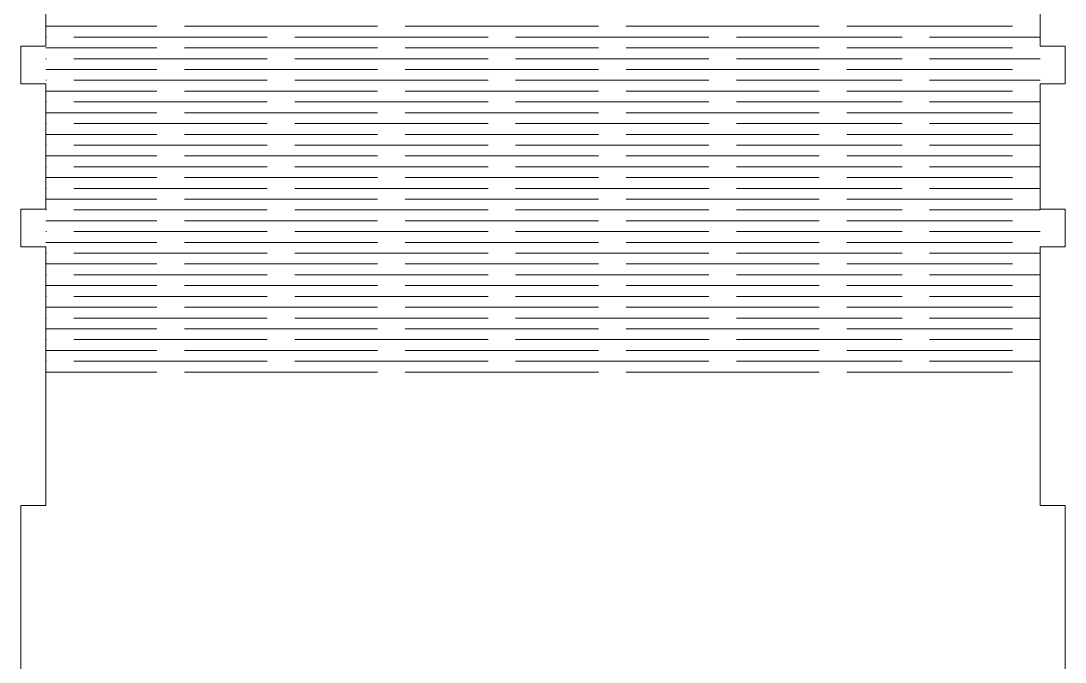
# Model space of a CAD drawing. Header units: millimetres. Extents: x -959 to 954, y -450 to 655.
# Drawn here: x 196.5 to 446.5, y -42.9 to 110.5 of the extents above; entities that cross this region are included whole.
import ezdxf

# ---------------------------------------------------------------- set-up
doc = ezdxf.new("R2010")
doc.units = ezdxf.units.MM
doc.header["$MEASUREMENT"] = 0
doc.layers.add('Camada 1', color=7, linetype='Continuous')

msp = doc.modelspace()

# ---------------------------------------------------------------- linework, layer by layer
at = {"layer": 'Camada 1', "color": 140, "lineweight": 20}
msp.add_open_spline([(196.4935, -151.3665), (196.4935, -151.3665), (196.4935, -142.3665), (196.4935, -142.3665), (196.4935, -142.3665), (196.4935, -142.3665), (202.4935, -142.3665), (202.4935, -142.3665), (202.4935, -142.3665), (202.4935, -142.3665), (202.4935, -112.3665), (202.4935, -112.3665), (202.4935, -112.3665), (202.4935, -112.3665), (202.4935, -80.4376), (202.4935, -80.4376), (202.4935, -80.4376), (202.4935, -80.4376), (196.4935, -80.4376), (196.4935, -80.4376), (196.4935, -80.4376), (196.4935, -80.4376), (196.4935, -5.4376), (196.4935, -5.4376), (196.4935, -5.4376), (196.4935, -5.4376), (202.4935, -5.4376), (202.4935, -5.4376), (202.4935, -5.4376), (202.4935, -5.4376), (202.4935, 26.4911), (202.4935, 26.4911), (202.4935, 26.4911), (202.4935, 26.4911), (202.4935, 26.4913), (202.4935, 26.4913), (202.4935, 26.4913), (202.4935, 26.4913), (202.4935, 56.4911), (202.4935, 56.4911), (202.4935, 56.4911), (202.4935, 56.4911), (196.4935, 56.4911), (196.4935, 56.4911), (196.4935, 56.4911), (196.4935, 56.4911), (196.4935, 65.4911), (196.4935, 65.4911), (196.4935, 65.4911), (196.4935, 65.4911), (202.4935, 65.4911), (202.4935, 65.4911), (202.4935, 65.4911), (202.4935, 65.4911), (202.4935, 95.4911), (202.4935, 95.4911), (202.4935, 95.4911), (202.4935, 95.4911), (196.4935, 95.4911), (196.4935, 95.4911), (196.4935, 95.4911), (196.4935, 95.4911), (196.4935, 104.4911), (196.4935, 104.4911), (196.4935, 104.4911), (196.4935, 104.4911), (202.4935, 104.4911), (202.4935, 104.4911), (202.4935, 104.4911), (202.4935, 104.4911), (202.4935, 134.6911), (202.4935, 134.6911), (202.4935, 134.6911), (202.4935, 134.6911), (196.4935, 134.6911), (196.4935, 134.6911), (196.4935, 134.6911), (196.4935, 134.6911), (196.4935, 143.6911), (196.4935, 143.6911), (196.4935, 143.6911), (196.4935, 143.6911), (202.4935, 143.6911), (202.4935, 143.6911), (202.4935, 143.6911), (202.4935, 143.6911), (202.4935, 174.0911), (202.4935, 174.0911), (202.4935, 174.0911), (202.4935, 174.0911), (196.4935, 174.0911), (196.4935, 174.0911), (196.4935, 174.0911), (196.4935, 174.0911), (196.4935, 183.0911), (196.4935, 183.0911), (196.4935, 183.0911), (196.4935, 183.0911), (202.4935, 183.0911), (202.4935, 183.0911), (202.4935, 183.0911), (202.4935, 183.0911), (202.4935, 213.5911), (202.4935, 213.5911), (202.4935, 213.5911), (202.4935, 213.5911), (196.4935, 213.5911), (196.4935, 213.5911), (196.4935, 213.5911), (196.4935, 213.5911), (196.4935, 222.5911), (196.4935, 222.5911), (196.4935, 222.5911), (196.4935, 222.5911), (202.4935, 222.5911), (202.4935, 222.5911), (202.4935, 222.5911), (202.4935, 222.5911), (202.4935, 252.8911), (202.4935, 252.8911), (202.4935, 252.8911), (202.4935, 252.8911), (196.4935, 252.8911), (196.4935, 252.8911), (196.4935, 252.8911), (196.4935, 252.8911), (196.4935, 261.8911), (196.4935, 261.8911), (196.4935, 261.8911), (196.4935, 261.8911), (202.4935, 261.8911), (202.4935, 261.8911), (202.4935, 261.8911), (202.4935, 261.8911), (202.4935, 264.8911), (202.4935, 264.8911), (202.4935, 264.8911), (202.4935, 264.8911), (440.4935, 264.8911), (440.4935, 264.8911), (440.4935, 264.8911), (440.4935, 264.8911), (440.4935, 261.8911), (440.4935, 261.8911), (440.4935, 261.8911), (440.4935, 261.8911), (446.4935, 261.8911), (446.4935, 261.8911), (446.4935, 261.8911), (446.4935, 261.8911), (446.4935, 252.8911), (446.4935, 252.8911), (446.4935, 252.8911), (446.4935, 252.8911), (440.4935, 252.8911), (440.4935, 252.8911), (440.4935, 252.8911), (440.4935, 252.8911), (440.4935, 222.5911), (440.4935, 222.5911), (440.4935, 222.5911), (440.4935, 222.5911), (446.4935, 222.5911), (446.4935, 222.5911), (446.4935, 222.5911), (446.4935, 222.5911), (446.4935, 213.5911), (446.4935, 213.5911), (446.4935, 213.5911), (446.4935, 213.5911), (440.4935, 213.5911), (440.4935, 213.5911), (440.4935, 213.5911), (440.4935, 213.5911), (440.4935, 183.0911), (440.4935, 183.0911), (440.4935, 183.0911), (440.4935, 183.0911), (446.4935, 183.0911), (446.4935, 183.0911), (446.4935, 183.0911), (446.4935, 183.0911), (446.4935, 174.0911), (446.4935, 174.0911), (446.4935, 174.0911), (446.4935, 174.0911), (440.4935, 174.0911), (440.4935, 174.0911), (440.4935, 174.0911), (440.4935, 174.0911), (440.4935, 143.6911), (440.4935, 143.6911), (440.4935, 143.6911), (440.4935, 143.6911), (446.4935, 143.6911), (446.4935, 143.6911), (446.4935, 143.6911), (446.4935, 143.6911), (446.4935, 134.6911), (446.4935, 134.6911), (446.4935, 134.6911), (446.4935, 134.6911), (440.4935, 134.6911), (440.4935, 134.6911), (440.4935, 134.6911), (440.4935, 134.6911), (440.4935, 104.4911), (440.4935, 104.4911), (440.4935, 104.4911), (440.4935, 104.4911), (446.4935, 104.4911), (446.4935, 104.4911), (446.4935, 104.4911), (446.4935, 104.4911), (446.4935, 95.4911), (446.4935, 95.4911), (446.4935, 95.4911), (446.4935, 95.4911), (440.4935, 95.4911), (440.4935, 95.4911), (440.4935, 95.4911), (440.4935, 95.4911), (440.4935, 65.4911), (440.4935, 65.4911), (440.4935, 65.4911), (440.4935, 65.4911), (446.4935, 65.4911), (446.4935, 65.4911), (446.4935, 65.4911), (446.4935, 65.4911), (446.4935, 56.4911), (446.4935, 56.4911), (446.4935, 56.4911), (446.4935, 56.4911), (440.4935, 56.4911), (440.4935, 56.4911), (440.4935, 56.4911), (440.4935, 56.4911), (440.4935, 26.4913), (440.4935, 26.4913), (440.4935, 26.4913), (440.4935, 26.4913), (440.4935, 26.4911), (440.4935, 26.4911), (440.4935, 26.4911), (440.4935, 26.4911), (440.4935, -5.4376), (440.4935, -5.4376), (440.4935, -5.4376), (440.4935, -5.4376), (446.4935, -5.4376), (446.4935, -5.4376), (446.4935, -5.4376), (446.4935, -5.4376), (446.4935, -80.4376), (446.4935, -80.4376), (446.4935, -80.4376), (446.4935, -80.4376), (440.4935, -80.4376), (440.4935, -80.4376), (440.4935, -80.4376), (440.4935, -80.4376), (440.4935, -112.3665), (440.4935, -112.3665), (440.4935, -112.3665), (440.4935, -112.3665), (440.4935, -142.3665), (440.4935, -142.3665), (440.4935, -142.3665), (440.4935, -142.3665), (446.4935, -142.3665), (446.4935, -142.3665), (446.4935, -142.3665), (446.4935, -142.3665), (446.4935, -151.3665), (446.4935, -151.3665), (446.4935, -151.3665), (446.4935, -151.3665), (440.4935, -151.3665), (440.4935, -151.3665), (440.4935, -151.3665), (440.4935, -151.3665), (440.4935, -181.3665), (440.4935, -181.3665), (440.4935, -181.3665), (440.4935, -181.3665), (446.4935, -181.3665), (446.4935, -181.3665), (446.4935, -181.3665), (446.4935, -181.3665), (446.4935, -190.3665), (446.4935, -190.3665), (446.4935, -190.3665), (446.4935, -190.3665), (440.4935, -190.3665), (440.4935, -190.3665), (440.4935, -190.3665), (440.4935, -190.3665), (440.4935, -220.5665), (440.4935, -220.5665), (440.4935, -220.5665), (440.4935, -220.5665), (446.4935, -220.5665), (446.4935, -220.5665), (446.4935, -220.5665), (446.4935, -220.5665), (446.4935, -229.5665), (446.4935, -229.5665), (446.4935, -229.5665), (446.4935, -229.5665), (440.4935, -229.5665), (440.4935, -229.5665), (440.4935, -229.5665), (440.4935, -229.5665), (440.4935, -259.9665), (440.4935, -259.9665), (440.4935, -259.9665), (440.4935, -259.9665), (446.4935, -259.9665), (446.4935, -259.9665), (446.4935, -259.9665), (446.4935, -259.9665), (446.4935, -268.9665), (446.4935, -268.9665), (446.4935, -268.9665), (446.4935, -268.9665), (440.4935, -268.9665), (440.4935, -268.9665), (440.4935, -268.9665), (440.4935, -268.9665), (440.4935, -299.4665), (440.4935, -299.4665), (440.4935, -299.4665), (440.4935, -299.4665), (446.4935, -299.4665), (446.4935, -299.4665), (446.4935, -299.4665), (446.4935, -299.4665), (446.4935, -308.4665), (446.4935, -308.4665), (446.4935, -308.4665), (446.4935, -308.4665), (440.4935, -308.4665), (440.4935, -308.4665), (440.4935, -308.4665), (440.4935, -308.4665), (440.4935, -338.7665), (440.4935, -338.7665), (440.4935, -338.7665), (440.4935, -338.7665), (446.4935, -338.7665), (446.4935, -338.7665), (446.4935, -338.7665), (446.4935, -338.7665), (446.4935, -347.7665), (446.4935, -347.7665), (446.4935, -347.7665), (446.4935, -347.7665), (440.4935, -347.7665), (440.4935, -347.7665), (440.4935, -347.7665), (440.4935, -347.7665), (440.4935, -350.7665), (440.4935, -350.7665), (440.4935, -350.7665), (440.4935, -350.7665), (202.4935, -350.7665), (202.4935, -350.7665), (202.4935, -350.7665), (202.4935, -350.7665), (202.4935, -347.7665), (202.4935, -347.7665), (202.4935, -347.7665), (202.4935, -347.7665), (196.4935, -347.7665), (196.4935, -347.7665), (196.4935, -347.7665), (196.4935, -347.7665), (196.4935, -338.7665), (196.4935, -338.7665), (196.4935, -338.7665), (196.4935, -338.7665), (202.4935, -338.7665), (202.4935, -338.7665), (202.4935, -338.7665), (202.4935, -338.7665), (202.4935, -308.4665), (202.4935, -308.4665), (202.4935, -308.4665), (202.4935, -308.4665), (196.4935, -308.4665), (196.4935, -308.4665), (196.4935, -308.4665), (196.4935, -308.4665), (196.4935, -299.4665), (196.4935, -299.4665), (196.4935, -299.4665), (196.4935, -299.4665), (202.4935, -299.4665), (202.4935, -299.4665), (202.4935, -299.4665), (202.4935, -299.4665), (202.4935, -268.9665), (202.4935, -268.9665), (202.4935, -268.9665), (202.4935, -268.9665), (196.4935, -268.9665), (196.4935, -268.9665), (196.4935, -268.9665), (196.4935, -268.9665), (196.4935, -259.9665), (196.4935, -259.9665), (196.4935, -259.9665), (196.4935, -259.9665), (202.4935, -259.9665), (202.4935, -259.9665), (202.4935, -259.9665), (202.4935, -259.9665), (202.4935, -229.5665), (202.4935, -229.5665), (202.4935, -229.5665), (202.4935, -229.5665), (196.4935, -229.5665), (196.4935, -229.5665), (196.4935, -229.5665), (196.4935, -229.5665), (196.4935, -220.5665), (196.4935, -220.5665), (196.4935, -220.5665), (196.4935, -220.5665), (202.4935, -220.5665), (202.4935, -220.5665), (202.4935, -220.5665), (202.4935, -220.5665), (202.4935, -190.3665), (202.4935, -190.3665), (202.4935, -190.3665), (202.4935, -190.3665), (196.4935, -190.3665), (196.4935, -190.3665), (196.4935, -190.3665), (196.4935, -190.3665), (196.4935, -181.3665), (196.4935, -181.3665), (196.4935, -181.3665), (196.4935, -181.3665), (202.4935, -181.3665), (202.4935, -181.3665), (202.4935, -181.3665), (202.4935, -181.3665), (202.4935, -151.3665), (202.4935, -151.3665), (202.4935, -151.3665), (202.4935, -151.3665), (196.4935, -151.3665), (196.4935, -151.3665)], degree=3, knots=[0, 0, 0, 0, 0.00869565, 0.00869565, 0.00869565, 0.00869565, 0.0173913, 0.0173913, 0.0173913, 0.0173913, 0.02608696, 0.02608696, 0.02608696, 0.02608696, 0.03478261, 0.03478261, 0.03478261, 0.03478261, 0.04347826, 0.04347826, 0.04347826, 0.04347826, 0.05217391, 0.05217391, 0.05217391, 0.05217391, 0.06086957, 0.06086957, 0.06086957, 0.06086957, 0.06956522, 0.06956522, 0.06956522, 0.06956522, 0.07826087, 0.07826087, 0.07826087, 0.07826087, 0.08695652, 0.08695652, 0.08695652, 0.08695652, 0.09565217, 0.09565217, 0.09565217, 0.09565217, 0.10434783, 0.10434783, 0.10434783, 0.10434783, 0.11304348, 0.11304348, 0.11304348, 0.11304348, 0.12173913, 0.12173913, 0.12173913, 0.12173913, 0.13043478, 0.13043478, 0.13043478, 0.13043478, 0.13913043, 0.13913043, 0.13913043, 0.13913043, 0.14782609, 0.14782609, 0.14782609, 0.14782609, 0.15652174, 0.15652174, 0.15652174, 0.15652174, 0.16521739, 0.16521739, 0.16521739, 0.16521739, 0.17391304, 0.17391304, 0.17391304, 0.17391304, 0.1826087, 0.1826087, 0.1826087, 0.1826087, 0.19130435, 0.19130435, 0.19130435, 0.19130435, 0.2, 0.2, 0.2, 0.2, 0.20869565, 0.20869565, 0.20869565, 0.20869565, 0.2173913, 0.2173913, 0.2173913, 0.2173913, 0.22608696, 0.22608696, 0.22608696, 0.22608696, 0.23478261, 0.23478261, 0.23478261, 0.23478261, 0.24347826, 0.24347826, 0.24347826, 0.24347826, 0.25217391, 0.25217391, 0.25217391, 0.25217391, 0.26086957, 0.26086957, 0.26086957, 0.26086957, 0.26956522, 0.26956522, 0.26956522, 0.26956522, 0.27826087, 0.27826087, 0.27826087, 0.27826087, 0.28695652, 0.28695652, 0.28695652, 0.28695652, 0.29565217, 0.29565217, 0.29565217, 0.29565217, 0.30434783, 0.30434783, 0.30434783, 0.30434783, 0.31304348, 0.31304348, 0.31304348, 0.31304348, 0.32173913, 0.32173913, 0.32173913, 0.32173913, 0.33043478, 0.33043478, 0.33043478, 0.33043478, 0.33913043, 0.33913043, 0.33913043, 0.33913043, 0.34782609, 0.34782609, 0.34782609, 0.34782609, 0.35652174, 0.35652174, 0.35652174, 0.35652174, 0.36521739, 0.36521739, 0.36521739, 0.36521739, 0.37391304, 0.37391304, 0.37391304, 0.37391304, 0.3826087, 0.3826087, 0.3826087, 0.3826087, 0.39130435, 0.39130435, 0.39130435, 0.39130435, 0.4, 0.4, 0.4, 0.4, 0.40869565, 0.40869565, 0.40869565, 0.40869565, 0.4173913, 0.4173913, 0.4173913, 0.4173913, 0.42608696, 0.42608696, 0.42608696, 0.42608696, 0.43478261, 0.43478261, 0.43478261, 0.43478261, 0.44347826, 0.44347826, 0.44347826, 0.44347826, 0.45217391, 0.45217391, 0.45217391, 0.45217391, 0.46086957, 0.46086957, 0.46086957, 0.46086957, 0.46956522, 0.46956522, 0.46956522, 0.46956522, 0.47826087, 0.47826087, 0.47826087, 0.47826087, 0.48695652, 0.48695652, 0.48695652, 0.48695652, 0.49565217, 0.49565217, 0.49565217, 0.49565217, 0.50434783, 0.50434783, 0.50434783, 0.50434783, 0.51304348, 0.51304348, 0.51304348, 0.51304348, 0.52173913, 0.52173913, 0.52173913, 0.52173913, 0.53043478, 0.53043478, 0.53043478, 0.53043478, 0.53913043, 0.53913043, 0.53913043, 0.53913043, 0.54782609, 0.54782609, 0.54782609, 0.54782609, 0.55652174, 0.55652174, 0.55652174, 0.55652174, 0.56521739, 0.56521739, 0.56521739, 0.56521739, 0.57391304, 0.57391304, 0.57391304, 0.57391304, 0.5826087, 0.5826087, 0.5826087, 0.5826087, 0.59130435, 0.59130435, 0.59130435, 0.59130435, 0.6, 0.6, 0.6, 0.6, 0.60869565, 0.60869565, 0.60869565, 0.60869565, 0.6173913, 0.6173913, 0.6173913, 0.6173913, 0.62608696, 0.62608696, 0.62608696, 0.62608696, 0.63478261, 0.63478261, 0.63478261, 0.63478261, 0.64347826, 0.64347826, 0.64347826, 0.64347826, 0.65217391, 0.65217391, 0.65217391, 0.65217391, 0.66086957, 0.66086957, 0.66086957, 0.66086957, 0.66956522, 0.66956522, 0.66956522, 0.66956522, 0.67826087, 0.67826087, 0.67826087, 0.67826087, 0.68695652, 0.68695652, 0.68695652, 0.68695652, 0.69565217, 0.69565217, 0.69565217, 0.69565217, 0.70434783, 0.70434783, 0.70434783, 0.70434783, 0.71304348, 0.71304348, 0.71304348, 0.71304348, 0.72173913, 0.72173913, 0.72173913, 0.72173913, 0.73043478, 0.73043478, 0.73043478, 0.73043478, 0.73913043, 0.73913043, 0.73913043, 0.73913043, 0.74782609, 0.74782609, 0.74782609, 0.74782609, 0.75652174, 0.75652174, 0.75652174, 0.75652174, 0.76521739, 0.76521739, 0.76521739, 0.76521739, 0.77391304, 0.77391304, 0.77391304, 0.77391304, 0.7826087, 0.7826087, 0.7826087, 0.7826087, 0.79130435, 0.79130435, 0.79130435, 0.79130435, 0.8, 0.8, 0.8, 0.8, 0.80869565, 0.80869565, 0.80869565, 0.80869565, 0.8173913, 0.8173913, 0.8173913, 0.8173913, 0.82608696, 0.82608696, 0.82608696, 0.82608696, 0.83478261, 0.83478261, 0.83478261, 0.83478261, 0.84347826, 0.84347826, 0.84347826, 0.84347826, 0.85217391, 0.85217391, 0.85217391, 0.85217391, 0.86086957, 0.86086957, 0.86086957, 0.86086957, 0.86956522, 0.86956522, 0.86956522, 0.86956522, 0.87826087, 0.87826087, 0.87826087, 0.87826087, 0.88695652, 0.88695652, 0.88695652, 0.88695652, 0.89565217, 0.89565217, 0.89565217, 0.89565217, 0.90434783, 0.90434783, 0.90434783, 0.90434783, 0.91304348, 0.91304348, 0.91304348, 0.91304348, 0.92173913, 0.92173913, 0.92173913, 0.92173913, 0.93043478, 0.93043478, 0.93043478, 0.93043478, 0.93913043, 0.93913043, 0.93913043, 0.93913043, 0.94782609, 0.94782609, 0.94782609, 0.94782609, 0.95652174, 0.95652174, 0.95652174, 0.95652174, 0.96521739, 0.96521739, 0.96521739, 0.96521739, 0.97391304, 0.97391304, 0.97391304, 0.97391304, 0.9826087, 0.9826087, 0.9826087, 0.9826087, 1, 1, 1, 1], dxfattribs=at)
for points in [[(202.4935, 109.2499), (202.4935, 109.2499), (229.0341, 109.2499), (229.0341, 109.2499)], [(235.6422, 109.2498), (235.6422, 109.2498), (281.8991, 109.2498), (281.8991, 109.2498)], [(288.5072, 109.2498), (288.5072, 109.2498), (334.7637, 109.2498), (334.7637, 109.2498)], [(341.3718, 109.2498), (341.3718, 109.2498), (387.6281, 109.2498), (387.6281, 109.2498)], [(394.2362, 109.2498), (394.2362, 109.2498), (433.8854, 109.2498), (433.8854, 109.2498)], [(202.6017, 106.6637), (202.6017, 106.6637), (202.4935, 106.6637), (202.4935, 106.6637)], [(255.4667, 106.6637), (255.4667, 106.6637), (209.2097, 106.6637), (209.2097, 106.6637)], [(308.3313, 106.6637), (308.3313, 106.6637), (262.0747, 106.6637), (262.0747, 106.6637)], [(361.1959, 106.6637), (361.1959, 106.6637), (314.9394, 106.6637), (314.9394, 106.6637)], [(407.4532, 106.6637), (407.4532, 106.6637), (367.804, 106.6637), (367.804, 106.6637)], [(440.4935, 106.6637), (440.4935, 106.6637), (414.0613, 106.6637), (414.0613, 106.6637)], [(202.4935, 104.0776), (202.4935, 104.0776), (229.0341, 104.0776), (229.0341, 104.0776)], [(235.6422, 104.0776), (235.6422, 104.0776), (281.8991, 104.0776), (281.8991, 104.0776)], [(288.5072, 104.0776), (288.5072, 104.0776), (334.7637, 104.0776), (334.7637, 104.0776)], [(341.3718, 104.0776), (341.3718, 104.0776), (387.6281, 104.0776), (387.6281, 104.0776)], [(394.2362, 104.0776), (394.2362, 104.0776), (433.8854, 104.0776), (433.8854, 104.0776)], [(202.6017, 101.4913), (202.6017, 101.4913), (202.4935, 101.4913), (202.4935, 101.4913)], [(255.4667, 101.4913), (255.4667, 101.4913), (209.2097, 101.4913), (209.2097, 101.4913)], [(308.3313, 101.4913), (308.3313, 101.4913), (262.0747, 101.4913), (262.0747, 101.4913)], [(361.1959, 101.4913), (361.1959, 101.4913), (314.9394, 101.4913), (314.9394, 101.4913)], [(407.4532, 101.4913), (407.4532, 101.4913), (367.804, 101.4913), (367.804, 101.4913)], [(440.4935, 101.4913), (440.4935, 101.4913), (414.0613, 101.4913), (414.0613, 101.4913)], [(202.4935, 98.905), (202.4935, 98.905), (229.0341, 98.905), (229.0341, 98.905)], [(235.6422, 98.9052), (235.6422, 98.9052), (281.8991, 98.9052), (281.8991, 98.9052)], [(288.5072, 98.9052), (288.5072, 98.9052), (334.7637, 98.9052), (334.7637, 98.9052)], [(341.3718, 98.9052), (341.3718, 98.9052), (387.6281, 98.9052), (387.6281, 98.9052)], [(394.2362, 98.9052), (394.2362, 98.9052), (433.8854, 98.9052), (433.8854, 98.9052)], [(202.6017, 96.3188), (202.6017, 96.3188), (202.4935, 96.3188), (202.4935, 96.3188)], [(255.4667, 96.3188), (255.4667, 96.3188), (209.2097, 96.3188), (209.2097, 96.3188)], [(308.3313, 96.3188), (308.3313, 96.3188), (262.0747, 96.3188), (262.0747, 96.3188)], [(361.1959, 96.3188), (361.1959, 96.3188), (314.9394, 96.3188), (314.9394, 96.3188)], [(407.4532, 96.3188), (407.4532, 96.3188), (367.804, 96.3188), (367.804, 96.3188)], [(440.4935, 96.3188), (440.4935, 96.3188), (414.0613, 96.3188), (414.0613, 96.3188)], [(202.4935, 93.7327), (202.4935, 93.7327), (229.0341, 93.7327), (229.0341, 93.7327)], [(235.6422, 93.7326), (235.6422, 93.7326), (281.8991, 93.7326), (281.8991, 93.7326)], [(288.5072, 93.7326), (288.5072, 93.7326), (334.7637, 93.7326), (334.7637, 93.7326)], [(341.3718, 93.7326), (341.3718, 93.7326), (387.6281, 93.7326), (387.6281, 93.7326)], [(394.2362, 93.7326), (394.2362, 93.7326), (433.8854, 93.7326), (433.8854, 93.7326)], [(202.6017, 91.1465), (202.6017, 91.1465), (202.4935, 91.1465), (202.4935, 91.1465)], [(255.4667, 91.1465), (255.4667, 91.1465), (209.2097, 91.1465), (209.2097, 91.1465)], [(308.3313, 91.1465), (308.3313, 91.1465), (262.0747, 91.1465), (262.0747, 91.1465)], [(361.1959, 91.1465), (361.1959, 91.1465), (314.9394, 91.1465), (314.9394, 91.1465)], [(407.4532, 91.1465), (407.4532, 91.1465), (367.804, 91.1465), (367.804, 91.1465)], [(440.4935, 91.1465), (440.4935, 91.1465), (414.0613, 91.1465), (414.0613, 91.1465)], [(202.4935, 88.5603), (202.4935, 88.5603), (229.0341, 88.5603), (229.0341, 88.5603)], [(235.6422, 88.5603), (235.6422, 88.5603), (281.8991, 88.5603), (281.8991, 88.5603)], [(288.5072, 88.5603), (288.5072, 88.5603), (334.7637, 88.5603), (334.7637, 88.5603)], [(341.3718, 88.5603), (341.3718, 88.5603), (387.6281, 88.5603), (387.6281, 88.5603)], [(394.2362, 88.5603), (394.2362, 88.5603), (433.8854, 88.5603), (433.8854, 88.5603)], [(202.6017, 85.9739), (202.6017, 85.9739), (202.4935, 85.9739), (202.4935, 85.9739)], [(255.4667, 85.974), (255.4667, 85.974), (209.2097, 85.974), (209.2097, 85.974)], [(308.3313, 85.974), (308.3313, 85.974), (262.0747, 85.974), (262.0747, 85.974)], [(361.1959, 85.974), (361.1959, 85.974), (314.9394, 85.974), (314.9394, 85.974)], [(407.4532, 85.974), (407.4532, 85.974), (367.804, 85.974), (367.804, 85.974)], [(440.4935, 85.974), (440.4935, 85.974), (414.0613, 85.974), (414.0613, 85.974)], [(202.4935, 83.3879), (202.4935, 83.3879), (229.0341, 83.3879), (229.0341, 83.3879)], [(235.6422, 83.3878), (235.6422, 83.3878), (281.8991, 83.3878), (281.8991, 83.3878)], [(288.5072, 83.3878), (288.5072, 83.3878), (334.7637, 83.3878), (334.7637, 83.3878)], [(341.3718, 83.3878), (341.3718, 83.3878), (387.6281, 83.3878), (387.6281, 83.3878)], [(394.2362, 83.3878), (394.2362, 83.3878), (433.8854, 83.3878), (433.8854, 83.3878)], [(202.6017, 80.8016), (202.6017, 80.8016), (202.4935, 80.8016), (202.4935, 80.8016)], [(255.4667, 80.8015), (255.4667, 80.8015), (209.2097, 80.8015), (209.2097, 80.8015)], [(308.3313, 80.8015), (308.3313, 80.8015), (262.0747, 80.8015), (262.0747, 80.8015)], [(361.1959, 80.8015), (361.1959, 80.8015), (314.9394, 80.8015), (314.9394, 80.8015)], [(407.4532, 80.8015), (407.4532, 80.8015), (367.804, 80.8015), (367.804, 80.8015)], [(440.4935, 80.8015), (440.4935, 80.8015), (414.0613, 80.8015), (414.0613, 80.8015)], [(202.4935, 78.2154), (202.4935, 78.2154), (229.0341, 78.2154), (229.0341, 78.2154)], [(235.6422, 78.2154), (235.6422, 78.2154), (281.8991, 78.2154), (281.8991, 78.2154)], [(288.5072, 78.2154), (288.5072, 78.2154), (334.7637, 78.2154), (334.7637, 78.2154)], [(341.3718, 78.2154), (341.3718, 78.2154), (387.6281, 78.2154), (387.6281, 78.2154)], [(394.2362, 78.2154), (394.2362, 78.2154), (433.8854, 78.2154), (433.8854, 78.2154)], [(202.6017, 75.629), (202.6017, 75.629), (202.4935, 75.629), (202.4935, 75.629)], [(255.4667, 75.629), (255.4667, 75.629), (209.2097, 75.629), (209.2097, 75.629)], [(308.3313, 75.629), (308.3313, 75.629), (262.0747, 75.629), (262.0747, 75.629)], [(361.1959, 75.629), (361.1959, 75.629), (314.9394, 75.629), (314.9394, 75.629)], [(407.4532, 75.629), (407.4532, 75.629), (367.804, 75.629), (367.804, 75.629)], [(440.4935, 75.629), (440.4935, 75.629), (414.0613, 75.629), (414.0613, 75.629)], [(202.4935, 73.0429), (202.4935, 73.0429), (229.0341, 73.0429), (229.0341, 73.0429)], [(235.6422, 73.0429), (235.6422, 73.0429), (281.8991, 73.0429), (281.8991, 73.0429)], [(288.5072, 73.0429), (288.5072, 73.0429), (334.7637, 73.0429), (334.7637, 73.0429)], [(341.3718, 73.0429), (341.3718, 73.0429), (387.6281, 73.0429), (387.6281, 73.0429)], [(394.2362, 73.0429), (394.2362, 73.0429), (433.8854, 73.0429), (433.8854, 73.0429)], [(202.6017, 70.4567), (202.6017, 70.4567), (202.4935, 70.4567), (202.4935, 70.4567)], [(255.4667, 70.4568), (255.4667, 70.4568), (209.2097, 70.4568), (209.2097, 70.4568)], [(308.3313, 70.4568), (308.3313, 70.4568), (262.0747, 70.4568), (262.0747, 70.4568)], [(361.1959, 70.4568), (361.1959, 70.4568), (314.9394, 70.4568), (314.9394, 70.4568)], [(407.4532, 70.4568), (407.4532, 70.4568), (367.804, 70.4568), (367.804, 70.4568)], [(440.4935, 70.4568), (440.4935, 70.4568), (414.0613, 70.4568), (414.0613, 70.4568)], [(202.4935, 67.8707), (202.4935, 67.8707), (229.0341, 67.8707), (229.0341, 67.8707)], [(235.6422, 67.8707), (235.6422, 67.8707), (281.8991, 67.8707), (281.8991, 67.8707)], [(288.5072, 67.8707), (288.5072, 67.8707), (334.7637, 67.8707), (334.7637, 67.8707)], [(341.3718, 67.8707), (341.3718, 67.8707), (387.6281, 67.8707), (387.6281, 67.8707)], [(394.2362, 67.8707), (394.2362, 67.8707), (433.8854, 67.8707), (433.8854, 67.8707)], [(202.6017, 65.2845), (202.6017, 65.2845), (202.4935, 65.2845), (202.4935, 65.2845)], [(255.4667, 65.2845), (255.4667, 65.2845), (209.2097, 65.2845), (209.2097, 65.2845)], [(308.3313, 65.2845), (308.3313, 65.2845), (262.0747, 65.2845), (262.0747, 65.2845)], [(361.1959, 65.2845), (361.1959, 65.2845), (314.9394, 65.2845), (314.9394, 65.2845)], [(407.4532, 65.2845), (407.4532, 65.2845), (367.804, 65.2845), (367.804, 65.2845)], [(440.4935, 65.2845), (440.4935, 65.2845), (414.0613, 65.2845), (414.0613, 65.2845)], [(202.4935, 62.6981), (202.4935, 62.6981), (229.0341, 62.6981), (229.0341, 62.6981)], [(235.6422, 62.6982), (235.6422, 62.6982), (281.8991, 62.6982), (281.8991, 62.6982)], [(288.5072, 62.6982), (288.5072, 62.6982), (334.7637, 62.6982), (334.7637, 62.6982)], [(341.3718, 62.6982), (341.3718, 62.6982), (387.6281, 62.6982), (387.6281, 62.6982)], [(394.2362, 62.6982), (394.2362, 62.6982), (433.8854, 62.6982), (433.8854, 62.6982)], [(202.6017, 60.112), (202.6017, 60.112), (202.4935, 60.112), (202.4935, 60.112)], [(255.4667, 60.112), (255.4667, 60.112), (209.2097, 60.112), (209.2097, 60.112)], [(308.3313, 60.112), (308.3313, 60.112), (262.0747, 60.112), (262.0747, 60.112)], [(361.1959, 60.112), (361.1959, 60.112), (314.9394, 60.112), (314.9394, 60.112)], [(407.4532, 60.112), (407.4532, 60.112), (367.804, 60.112), (367.804, 60.112)], [(440.4935, 60.112), (440.4935, 60.112), (414.0613, 60.112), (414.0613, 60.112)], [(202.4935, 57.5257), (202.4935, 57.5257), (229.0341, 57.5257), (229.0341, 57.5257)], [(235.6422, 57.5257), (235.6422, 57.5257), (281.8991, 57.5257), (281.8991, 57.5257)], [(288.5072, 57.5257), (288.5072, 57.5257), (334.7637, 57.5257), (334.7637, 57.5257)], [(341.3718, 57.5257), (341.3718, 57.5257), (387.6281, 57.5257), (387.6281, 57.5257)], [(394.2362, 57.5257), (394.2362, 57.5257), (433.8854, 57.5257), (433.8854, 57.5257)], [(202.6017, 54.9396), (202.6017, 54.9396), (202.4935, 54.9396), (202.4935, 54.9396)], [(255.4667, 54.9396), (255.4667, 54.9396), (209.2097, 54.9396), (209.2097, 54.9396)], [(308.3313, 54.9396), (308.3313, 54.9396), (262.0747, 54.9396), (262.0747, 54.9396)], [(361.1959, 54.9396), (361.1959, 54.9396), (314.9394, 54.9396), (314.9394, 54.9396)], [(407.4532, 54.9396), (407.4532, 54.9396), (367.804, 54.9396), (367.804, 54.9396)], [(440.4935, 54.9396), (440.4935, 54.9396), (414.0613, 54.9396), (414.0613, 54.9396)], [(202.4935, 52.3533), (202.4935, 52.3533), (229.0341, 52.3533), (229.0341, 52.3533)], [(235.6422, 52.3532), (235.6422, 52.3532), (281.8991, 52.3532), (281.8991, 52.3532)], [(288.5072, 52.3532), (288.5072, 52.3532), (334.7637, 52.3532), (334.7637, 52.3532)], [(341.3718, 52.3532), (341.3718, 52.3532), (387.6281, 52.3532), (387.6281, 52.3532)], [(394.2362, 52.3532), (394.2362, 52.3532), (433.8854, 52.3532), (433.8854, 52.3532)], [(202.6017, 49.7671), (202.6017, 49.7671), (202.4935, 49.7671), (202.4935, 49.7671)], [(255.4667, 49.7671), (255.4667, 49.7671), (209.2097, 49.7671), (209.2097, 49.7671)], [(308.3313, 49.7671), (308.3313, 49.7671), (262.0747, 49.7671), (262.0747, 49.7671)], [(361.1959, 49.7671), (361.1959, 49.7671), (314.9394, 49.7671), (314.9394, 49.7671)], [(407.4532, 49.7671), (407.4532, 49.7671), (367.804, 49.7671), (367.804, 49.7671)], [(440.4935, 49.7671), (440.4935, 49.7671), (414.0613, 49.7671), (414.0613, 49.7671)], [(202.4935, 47.1808), (202.4935, 47.1808), (229.0341, 47.1808), (229.0341, 47.1808)], [(235.6422, 47.1808), (235.6422, 47.1808), (281.8991, 47.1808), (281.8991, 47.1808)], [(288.5072, 47.1808), (288.5072, 47.1808), (334.7637, 47.1808), (334.7637, 47.1808)], [(341.3718, 47.1808), (341.3718, 47.1808), (387.6281, 47.1808), (387.6281, 47.1808)], [(394.2362, 47.1808), (394.2362, 47.1808), (433.8854, 47.1808), (433.8854, 47.1808)], [(202.6017, 44.5947), (202.6017, 44.5947), (202.4935, 44.5947), (202.4935, 44.5947)], [(255.4667, 44.5947), (255.4667, 44.5947), (209.2097, 44.5947), (209.2097, 44.5947)], [(308.3313, 44.5947), (308.3313, 44.5947), (262.0747, 44.5947), (262.0747, 44.5947)], [(361.1959, 44.5947), (361.1959, 44.5947), (314.9394, 44.5947), (314.9394, 44.5947)], [(407.4532, 44.5947), (407.4532, 44.5947), (367.804, 44.5947), (367.804, 44.5947)], [(440.4935, 44.5947), (440.4935, 44.5947), (414.0613, 44.5947), (414.0613, 44.5947)], [(202.4935, 42.0085), (202.4935, 42.0085), (229.0341, 42.0085), (229.0341, 42.0085)], [(235.6422, 42.0084), (235.6422, 42.0084), (281.8991, 42.0084), (281.8991, 42.0084)], [(288.5072, 42.0084), (288.5072, 42.0084), (334.7637, 42.0084), (334.7637, 42.0084)], [(341.3718, 42.0084), (341.3718, 42.0084), (387.6281, 42.0084), (387.6281, 42.0084)], [(394.2362, 42.0084), (394.2362, 42.0084), (433.8854, 42.0084), (433.8854, 42.0084)], [(202.6017, 39.4223), (202.6017, 39.4223), (202.4935, 39.4223), (202.4935, 39.4223)], [(255.4667, 39.4223), (255.4667, 39.4223), (209.2097, 39.4223), (209.2097, 39.4223)], [(308.3313, 39.4223), (308.3313, 39.4223), (262.0747, 39.4223), (262.0747, 39.4223)], [(361.1959, 39.4223), (361.1959, 39.4223), (314.9394, 39.4223), (314.9394, 39.4223)], [(407.4532, 39.4223), (407.4532, 39.4223), (367.804, 39.4223), (367.804, 39.4223)], [(440.4935, 39.4223), (440.4935, 39.4223), (414.0613, 39.4223), (414.0613, 39.4223)], [(202.4935, 36.8362), (202.4935, 36.8362), (229.0341, 36.8362), (229.0341, 36.8362)], [(235.6422, 36.8362), (235.6422, 36.8362), (281.8991, 36.8362), (281.8991, 36.8362)], [(288.5072, 36.8362), (288.5072, 36.8362), (334.7637, 36.8362), (334.7637, 36.8362)], [(341.3718, 36.8362), (341.3718, 36.8362), (387.6281, 36.8362), (387.6281, 36.8362)], [(394.2362, 36.8362), (394.2362, 36.8362), (433.8854, 36.8362), (433.8854, 36.8362)], [(202.6017, 34.2499), (202.6017, 34.2499), (202.4935, 34.2499), (202.4935, 34.2499)], [(255.4667, 34.2499), (255.4667, 34.2499), (209.2097, 34.2499), (209.2097, 34.2499)], [(308.3313, 34.2499), (308.3313, 34.2499), (262.0747, 34.2499), (262.0747, 34.2499)], [(361.1959, 34.2499), (361.1959, 34.2499), (314.9394, 34.2499), (314.9394, 34.2499)], [(407.4532, 34.2499), (407.4532, 34.2499), (367.804, 34.2499), (367.804, 34.2499)], [(440.4935, 34.2499), (440.4935, 34.2499), (414.0613, 34.2499), (414.0613, 34.2499)], [(202.4935, 31.6637), (202.4935, 31.6637), (229.0341, 31.6637), (229.0341, 31.6637)], [(235.6422, 31.6638), (235.6422, 31.6638), (281.8991, 31.6638), (281.8991, 31.6638)], [(288.5072, 31.6638), (288.5072, 31.6638), (334.7637, 31.6638), (334.7637, 31.6638)], [(341.3718, 31.6638), (341.3718, 31.6638), (387.6281, 31.6638), (387.6281, 31.6638)], [(394.2362, 31.6638), (394.2362, 31.6638), (433.8854, 31.6638), (433.8854, 31.6638)], [(202.6017, 29.0774), (202.6017, 29.0774), (202.4935, 29.0774), (202.4935, 29.0774)], [(255.4667, 29.0774), (255.4667, 29.0774), (209.2097, 29.0774), (209.2097, 29.0774)], [(308.3313, 29.0774), (308.3313, 29.0774), (262.0747, 29.0774), (262.0747, 29.0774)], [(361.1959, 29.0774), (361.1959, 29.0774), (314.9394, 29.0774), (314.9394, 29.0774)], [(407.4532, 29.0774), (407.4532, 29.0774), (367.804, 29.0774), (367.804, 29.0774)], [(440.4935, 29.0774), (440.4935, 29.0774), (414.0613, 29.0774), (414.0613, 29.0774)], [(202.4935, 26.4913), (202.4935, 26.4913), (229.0341, 26.4913), (229.0341, 26.4913)], [(235.6422, 26.4913), (235.6422, 26.4913), (281.8991, 26.4913), (281.8991, 26.4913)], [(288.5072, 26.4913), (288.5072, 26.4913), (334.7637, 26.4913), (334.7637, 26.4913)], [(341.3718, 26.4913), (341.3718, 26.4913), (387.6281, 26.4913), (387.6281, 26.4913)], [(394.2362, 26.4913), (394.2362, 26.4913), (433.8854, 26.4913), (433.8854, 26.4913)]]:
    msp.add_open_spline(points, degree=3, dxfattribs=at)

doc.saveas('drawing.dxf')
